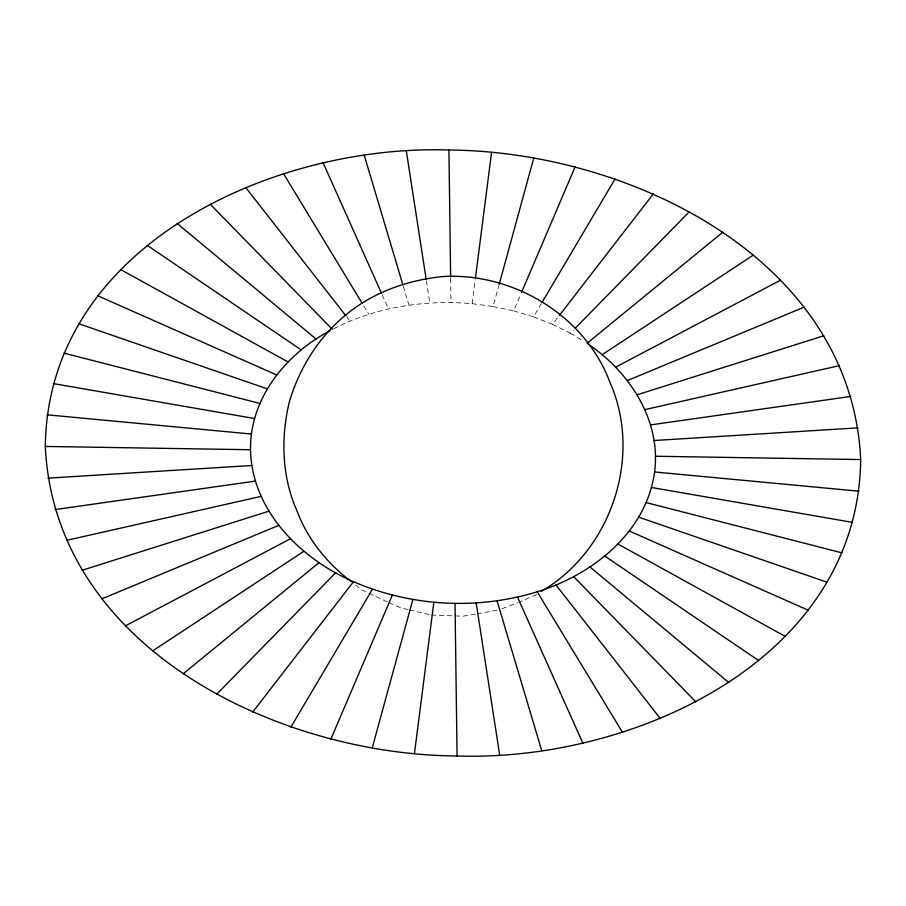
<?xml version="1.0" encoding="UTF-8"?>
<svg xmlns="http://www.w3.org/2000/svg" width="906" height="906" viewBox="0 0 906 906"><rect width="100%" height="100%" fill="white"/><g stroke="black" fill="none" stroke-linecap="round" stroke-linejoin="round"><path stroke-width="0.68" stroke-dasharray="4.53 3.4" d="M333.612 328.765C376.047 306.975 424.88 299.535 472.151 303.691L475.208 279.875M472.151 303.691L493.113 306.5L498.708 286.058M493.113 306.5L513.645 310.905L520.837 294.031M513.645 310.905L533.509 316.862L541.38 303.555M533.509 316.862L552.49 324.314L558.515 316.511M552.49 324.314L570.372 333.182L573.328 330.169M536.703 594.562L518.889 602.207M502.094 608.753L517.598 602.717M497.122 610.168L476.771 613.928M475.378 614.155L462.909 616.193L431.471 615.072M408.119 609.568L401.245 607.949L388.663 602.524M409.489 609.897L430.101 614.744M387.394 601.935L362.026 590.044L354.529 584.11M570.372 333.182L582.241 340.452M346.522 316.602L350.01 321.064M363.691 305.798L368.787 314.212M382.196 294.79L388.504 308.889M403.283 286.239L408.923 305.141M426.375 280.701L429.818 303.012M450.656 278.527L450.973 302.536"/><path stroke-width="1.36" d="M45.3 446.443C47.837 245.469 273.589 144.065 448.923 150.022C628.028 151.223 851.187 257.757 860.7 459.557C858.163 660.531 632.411 761.935 457.077 755.978C277.972 754.777 54.813 648.243 45.3 446.443L250.52 449.738C251.755 510.554 300.52 558.832 353.51 581.686C410.996 606.612 477.337 610.225 537.213 591.788C592.479 574.868 646.397 532.32 654.585 471.969C661.391 419.999 628.979 371.098 586.986 343.363L722.773 232.242M250.52 449.738C249.739 398.3 286.092 353.691 330.01 330.735M414.438 753.622L433.849 602.309M475.39 278.47L491.562 152.378M372.219 747.982L412.887 599.5M499.081 284.699L533.781 158.018M330.894 739.115L392.355 595.095M521.392 292.74L575.106 166.885M290.894 727.11L372.491 589.138M542.094 302.344L615.106 178.89M252.683 712.105L353.51 581.686M559.376 315.401L653.317 193.895M216.659 694.256L335.628 572.819M575.287 328.165L689.341 211.744M183.227 673.758L319.014 562.637M541.324 591.346C611.278 550.712 642.909 456.216 609.84 382.094C585.004 315.752 513.872 272.808 443.793 276.466C408.323 279.875 373.34 291.97 345.741 314.96C318.391 337.406 299.365 368.21 289.297 402.004C280.724 437.825 281.743 476.579 296.862 510.554C307.304 538.787 327.225 563.645 351.313 581.573M152.752 650.859L303.884 551.267M602.116 354.733L753.248 255.141M125.56 625.774L290.384 538.81M615.616 367.19L780.44 280.226M101.959 598.809L278.663 525.412M627.337 380.588L804.041 307.191M82.208 570.236L268.844 511.222M637.156 394.778L823.792 335.764M66.512 540.384L261.053 496.397M644.947 409.603L839.488 365.616M55.062 509.58L255.367 481.097M650.633 424.903L850.938 396.42M47.961 478.142L251.834 465.491M654.166 440.509L858.039 427.859M655.48 456.262L860.7 459.557M47.112 414.812L251.415 434.031M654.585 471.969L858.888 491.188M53.363 383.589L254.518 418.527M651.482 487.473L852.637 522.411M63.998 353.136L259.807 403.408M646.193 502.592L842.002 552.864M78.89 323.782L267.202 388.821M638.798 517.179L827.11 582.218M97.882 295.832L276.636 374.948M629.364 531.052L808.118 610.168M120.77 269.614L287.995 361.924M618.005 544.076L785.23 636.386M147.293 245.401L301.177 349.897M604.823 556.103L758.707 660.599M177.168 223.454L316.013 339.003M589.987 566.997L728.832 682.546M210.056 204.031L332.343 329.354M573.657 576.646L695.944 701.969M245.617 187.338L345.65 315.492M555.99 584.936L660.383 718.662M283.442 173.556L362.23 303.397M537.213 591.788L622.558 732.444M323.136 162.831L381.619 293.51M517.496 597.111L582.864 743.169M364.246 155.288L402.887 284.892M497.077 600.859L541.754 750.712M406.33 150.996L426.16 279.308M476.182 602.988L499.67 755.004M448.923 150.022L450.633 277.111M455.027 603.464L457.077 755.978"/></g></svg>
